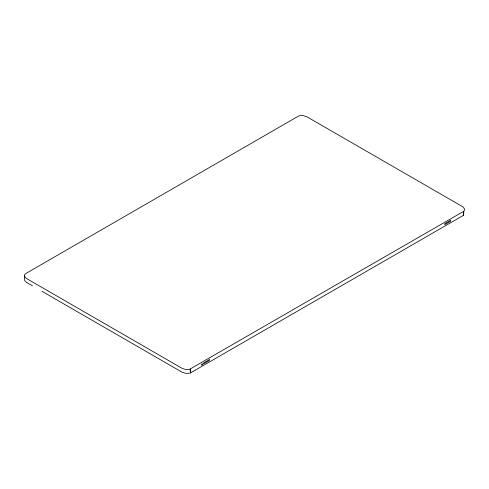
<?xml version="1.0" encoding="UTF-8"?>
<svg xmlns="http://www.w3.org/2000/svg" width="489" height="489" viewBox="0 0 489 489"><rect width="100%" height="100%" fill="white"/><g stroke="black" fill="none" stroke-linecap="round" stroke-linejoin="round"><path stroke-width="0.73" d="M24.45 275.435L25.214 273.877L298.534 116.052L300.454 115.575L303.504 115.685L306.774 116.712L462.484 206.609C464.098 207.47 465.485 210.025 463.627 211.37L189.451 369.403L185.496 369.446L182.226 368.413L26.516 278.522L25.116 277.232L24.45 275.435L24.511 279.897L25.116 281.102L26.516 282.391L32.439 285.808M190.264 369.164L190.264 373.04L463.627 215.239L463.786 211.254M189.451 373.272L185.496 373.315L182.226 372.288L42.005 291.334M463.627 211.37L463.627 215.239M190.465 369.079L190.465 372.948M209.316 359.653L203.448 363.04L203.448 363.993L209.316 360.607L209.316 359.653M450.644 220.307L444.776 223.693L444.776 224.665L450.644 221.279L450.644 220.307M202.104 364.947A0.703 0.41 -60 0 0 202.324 363.859A0.703 0.41 -60 0 0 201.492 364.592A0.703 0.41 -60 0 0 202.104 364.947"/></g></svg>
